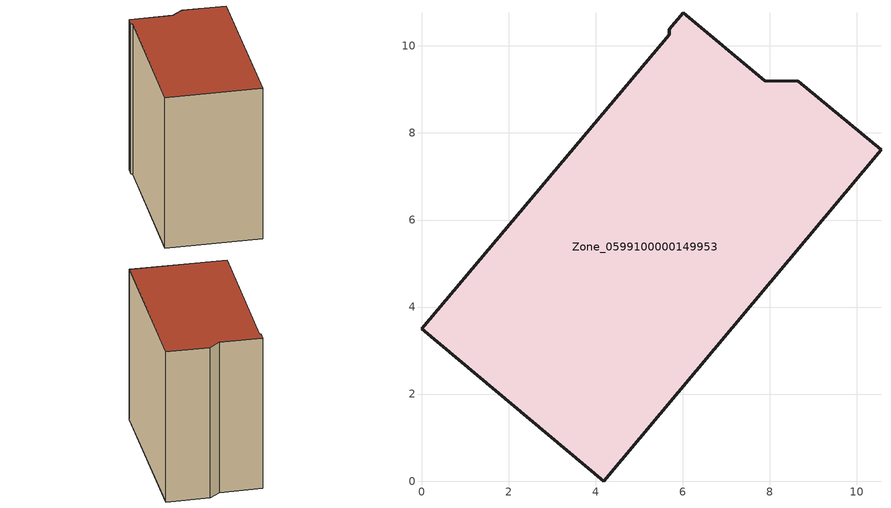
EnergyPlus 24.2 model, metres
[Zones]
Zone_0599100000149953
 floor ground (C_G): 5.7,10.38 6.02,10.76 7.89,9.2 8.66,9.19 10.56,7.61 4.19,0 0,3.5 5.7,10.26 z0
 wall outside (C_F): 5.7,10.26 0,3.5 4.19,0 10.56,7.61 8.66,9.19 7.89,9.2 6.02,10.76 5.7,10.38 5.7,10.26 z0:9.25
 roof outside (C_R): 6.02,10.76 5.7,10.38 5.7,10.26 0,3.5 4.19,0 10.56,7.61 8.66,9.19 7.89,9.2 z9.25
[BUILDING]
Pand.0599100000149953: North Axis=0; Terrain=City; Loads Convergence Tolerance Value=0.04; Temperature Convergence Tolerance Value=0.4; Solar Distribution=FullExterior; Maximum Number of Warmup Days=25; Minimum Number of Warmup Days=1
[Site:Location]
Rotterdam.The.Hague.AP_ZH_NLD Design_Conditions: Latitude=51.96; Longitude=4.45; Time Zone=1; Elevation=-4.5
[SITE:GROUNDTEMPERATURE:BUILDINGSURFACE]
18, 18, 18, 18, 18, 18, 18, 18, 18, 18, 18, 18
[MATERIAL] Thermal Absorptance=0.9; Solar Absorptance=0.7; Visible Absorptance=0.7
Name | Roughness | Thickness | Conductivity | Density | Specific Heat
G.TI.1946 | MediumSmooth | 0.15 | 1 | 540 | 1210
F.TI.1946 | Rough | 0.3 | 0.857143 | 1920 | 840
R.TI.1946 | MediumRough | 0.2 | 0.1 | 1500 | 1000
[CONSTRUCTION]
C_G: G.TI.1946
C_F: F.TI.1946
C_R: R.TI.1946
[ZONE]
Zone_0599100000149953: Type=1; Multiplier=1; Ceiling Height=Autocalculate; Volume=Autocalculate; Floor Area=autocalculate; Part of Total Floor Area=Yes
[ZONEINFILTRATION:DESIGNFLOWRATE]
Infil_Zone_0599100000149953: Zone or ZoneList or Space or SpaceList=Zone_0599100000149953; Schedule=AlwaysOn; Design Flow Rate Calculation Method=Flow/Area; Flow Rate per Floor Area=0.003; Constant Term Coefficient=1; Temperature Term Coefficient=0; Velocity Term Coefficient=0; Velocity Squared Term Coefficient=0
[HVACTEMPLATE:ZONE:IDEALLOADSAIRSYSTEM]
Zone_0599100000149953: Maximum Heating Supply Air Temperature=50; Minimum Cooling Supply Air Temperature=13; Maximum Heating Supply Air Humidity Ratio=0.0156; Minimum Cooling Supply Air Humidity Ratio=0.0077; Heating Limit=NoLimit; Cooling Limit=NoLimit; Dehumidification Control Type=ConstantSensibleHeatRatio; Cooling Sensible Heat Ratio=0.7; Dehumidification Setpoint=60; Humidification Control Type=None; Humidification Setpoint=30; Outdoor Air Method=None; Outdoor Air Flow Rate per Person=0.00944; Outdoor Air Flow Rate per Zone Floor Area=0; Outdoor Air Flow Rate per Zone=0; Demand Controlled Ventilation Type=None; Outdoor Air Economizer Type=NoEconomizer; Heat Recovery Type=None; Sensible Heat Recovery Effectiveness=0.7; Latent Heat Recovery Effectiveness=0.65
[ZONECONTROL:THERMOSTAT]
ThermostatControl_Zone_0599100000149953: Zone or ZoneList=Zone_0599100000149953; Control Type Schedule=DualSetpointControlType; Control 1=Thermostat_Zone_0599100000149953; Temperature Difference Between Cutout And Setpoint=0
[THERMOSTATSETPOINT:DUALSETPOINT]
Thermostat_Zone_0599100000149953: Heating Setpoint Temperature Schedule=HeatingSetpoint_Zone_0599100000149953; Cooling Setpoint Temperature Schedule=CoolingSetpoint_Zone_0599100000149953
[SCHEDULE:COMPACT]
HeatingSetpoint_Zone_0599100000149953: Through: 12/31, For: AllDays, Until: 24:00, 21
CoolingSetpoint_Zone_0599100000149953: Through: 12/31, For: AllDays, Until: 24:00, 24
DualSetpointControlType: Through: 12/31, For: AllDays, Until: 24:00, 4
AlwaysOn: Through: 12/31, For: AllDays, Until: 24:00, 1
